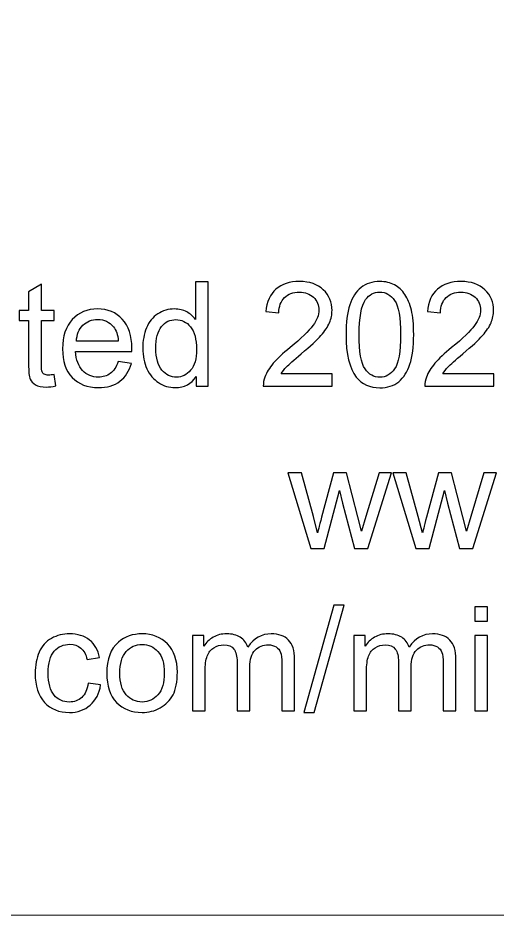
# Model space of a CAD drawing. Header units: millimetres. Extents: x -450 to 450, y -300 to 300.
# Drawn here: x -51.6 to -23.7, y -300 to -247.8 of the extents above; entities that cross this region are included whole.
import ezdxf

# ---------------------------------------------------------------- set-up
doc = ezdxf.new("R2010")
doc.units = ezdxf.units.MM
doc.header["$MEASUREMENT"] = 0
doc.layers.add('Layer 1', color=7, linetype='Continuous')

msp = doc.modelspace()

# ---------------------------------------------------------------- linework, layer by layer
at = {"layer": 'Layer 1', "color": 250, "lineweight": 20}
msp.add_lwpolyline([(-450, -300), (450, -300), (450, 300), (-450, 300), (-450, -300)], close=True, dxfattribs=at)
at = {"layer": 'Layer 1', "color": 250}
for points, knots in [([(-49.4723, -268.5272), (-49.4723, -268.5272), (-49.3707, -269.1847), (-49.3707, -269.1847), (-49.3707, -269.1847), (-49.5795, -269.2285), (-49.7672, -269.2511), (-49.9309, -269.2511), (-49.9309, -269.2511), (-50.2004, -269.2511), (-50.4092, -269.2087), (-50.5588, -269.1227), (-50.5588, -269.1227), (-50.707, -269.0366), (-50.8114, -268.9251), (-50.8721, -268.7854), (-50.8721, -268.7854), (-50.9328, -268.6457), (-50.9624, -268.3522), (-50.9624, -267.9049), (-50.9624, -267.9049), (-50.9624, -267.9049), (-50.9624, -265.3733), (-50.9624, -265.3733), (-50.9624, -265.3733), (-50.9624, -265.3733), (-51.5127, -265.3733), (-51.5127, -265.3733), (-51.5127, -265.3733), (-51.5127, -265.3733), (-51.5127, -264.7976), (-51.5127, -264.7976), (-51.5127, -264.7976), (-51.5127, -264.7976), (-50.9624, -264.7976), (-50.9624, -264.7976), (-50.9624, -264.7976), (-50.9624, -264.7976), (-50.9624, -263.711), (-50.9624, -263.711), (-50.9624, -263.711), (-50.9624, -263.711), (-50.2173, -263.2637), (-50.2173, -263.2637), (-50.2173, -263.2637), (-50.2173, -263.2637), (-50.2173, -264.7976), (-50.2173, -264.7976), (-50.2173, -264.7976), (-50.2173, -264.7976), (-49.4723, -264.7976), (-49.4723, -264.7976), (-49.4723, -264.7976), (-49.4723, -264.7976), (-49.4723, -265.3733), (-49.4723, -265.3733), (-49.4723, -265.3733), (-49.4723, -265.3733), (-50.2173, -265.3733), (-50.2173, -265.3733), (-50.2173, -265.3733), (-50.2173, -265.3733), (-50.2173, -267.9472), (-50.2173, -267.9472), (-50.2173, -267.9472), (-50.2173, -268.1603), (-50.2046, -268.2972), (-50.1778, -268.3578), (-50.1778, -268.3578), (-50.1524, -268.4185), (-50.1101, -268.4665), (-50.0508, -268.5032), (-50.0508, -268.5032), (-49.9915, -268.5385), (-49.9069, -268.5568), (-49.7968, -268.5568), (-49.7968, -268.5568), (-49.715, -268.5568), (-49.6063, -268.5469), (-49.4723, -268.5272)], [0, 0, 0, 0, 0.047619, 0.047619, 0.047619, 0.047619, 0.0952381, 0.0952381, 0.0952381, 0.0952381, 0.1428571, 0.1428571, 0.1428571, 0.1428571, 0.1904762, 0.1904762, 0.1904762, 0.1904762, 0.2380952, 0.2380952, 0.2380952, 0.2380952, 0.2857143, 0.2857143, 0.2857143, 0.2857143, 0.3333333, 0.3333333, 0.3333333, 0.3333333, 0.3809524, 0.3809524, 0.3809524, 0.3809524, 0.4285714, 0.4285714, 0.4285714, 0.4285714, 0.4761905, 0.4761905, 0.4761905, 0.4761905, 0.5238095, 0.5238095, 0.5238095, 0.5238095, 0.5714286, 0.5714286, 0.5714286, 0.5714286, 0.6190476, 0.6190476, 0.6190476, 0.6190476, 0.6666667, 0.6666667, 0.6666667, 0.6666667, 0.7142857, 0.7142857, 0.7142857, 0.7142857, 0.7619048, 0.7619048, 0.7619048, 0.7619048, 0.8095238, 0.8095238, 0.8095238, 0.8095238, 0.8571429, 0.8571429, 0.8571429, 0.8571429, 0.9047619, 0.9047619, 0.9047619, 0.9047619, 1, 1, 1, 1]), ([(-41.1919, -269.1918), (-41.1919, -269.1918), (-41.1919, -268.6344), (-41.1919, -268.6344), (-41.1919, -268.6344), (-41.4698, -269.0676), (-41.8791, -269.2849), (-42.4195, -269.2849), (-42.4195, -269.2849), (-42.7695, -269.2849), (-43.0912, -269.189), (-43.3833, -268.9957), (-43.3833, -268.9957), (-43.6768, -268.8037), (-43.904, -268.5342), (-44.0663, -268.1899), (-44.0663, -268.1899), (-44.2272, -267.8442), (-44.3076, -267.4477), (-44.3076, -266.9989), (-44.3076, -266.9989), (-44.3076, -266.5615), (-44.2342, -266.165), (-44.0889, -265.8079), (-44.0889, -265.8079), (-43.9421, -265.4523), (-43.7234, -265.1786), (-43.4313, -264.9895), (-43.4313, -264.9895), (-43.1406, -264.799), (-42.8132, -264.7044), (-42.4534, -264.7044), (-42.4534, -264.7044), (-42.1881, -264.7044), (-41.9524, -264.7609), (-41.7464, -264.8724), (-41.7464, -264.8724), (-41.5404, -264.9839), (-41.3725, -265.1306), (-41.2427, -265.3098), (-41.2427, -265.3098), (-41.2427, -265.3098), (-41.2427, -263.1296), (-41.2427, -263.1296), (-41.2427, -263.1296), (-41.2427, -263.1296), (-40.4976, -263.1296), (-40.4976, -263.1296), (-40.4976, -263.1296), (-40.4976, -263.1296), (-40.4976, -269.1918), (-40.4976, -269.1918), (-40.4976, -269.1918), (-40.4976, -269.1918), (-41.1919, -269.1918), (-41.1919, -269.1918)], [0, 0, 0, 0, 0.0666667, 0.0666667, 0.0666667, 0.0666667, 0.1333333, 0.1333333, 0.1333333, 0.1333333, 0.2, 0.2, 0.2, 0.2, 0.2666667, 0.2666667, 0.2666667, 0.2666667, 0.3333333, 0.3333333, 0.3333333, 0.3333333, 0.4, 0.4, 0.4, 0.4, 0.4666667, 0.4666667, 0.4666667, 0.4666667, 0.5333333, 0.5333333, 0.5333333, 0.5333333, 0.6, 0.6, 0.6, 0.6, 0.6666667, 0.6666667, 0.6666667, 0.6666667, 0.7333333, 0.7333333, 0.7333333, 0.7333333, 0.8, 0.8, 0.8, 0.8, 0.8666667, 0.8666667, 0.8666667, 0.8666667, 1, 1, 1, 1]), ([(-33.267, -268.4806), (-33.267, -268.4806), (-33.267, -269.1918), (-33.267, -269.1918), (-33.267, -269.1918), (-33.267, -269.1918), (-37.2803, -269.1918), (-37.2803, -269.1918), (-37.2803, -269.1918), (-37.2859, -269.0126), (-37.2563, -268.8404), (-37.1928, -268.6739), (-37.1928, -268.6739), (-37.0898, -268.4016), (-36.9247, -268.1321), (-36.6975, -267.8682), (-36.6975, -267.8682), (-36.4703, -267.6043), (-36.1457, -267.2995), (-35.7238, -266.9538), (-35.7238, -266.9538), (-35.0676, -266.4133), (-34.6217, -265.9857), (-34.3889, -265.6697), (-34.3889, -265.6697), (-34.1546, -265.3536), (-34.0375, -265.0544), (-34.0375, -264.7722), (-34.0375, -264.7722), (-34.0375, -264.4773), (-34.1434, -264.2289), (-34.355, -264.0257), (-34.355, -264.0257), (-34.5667, -263.8239), (-34.8433, -263.7223), (-35.1833, -263.7223), (-35.1833, -263.7223), (-35.5432, -263.7223), (-35.831, -263.8296), (-36.0469, -264.044), (-36.0469, -264.044), (-36.2629, -264.2571), (-36.3715, -264.5535), (-36.3743, -264.933), (-36.3743, -264.933), (-36.3743, -264.933), (-37.1363, -264.8568), (-37.1363, -264.8568), (-37.1363, -264.8568), (-37.0841, -264.2868), (-36.8866, -263.8521), (-36.5451, -263.553), (-36.5451, -263.553), (-36.2022, -263.2538), (-35.7436, -263.1042), (-35.1664, -263.1042), (-35.1664, -263.1042), (-34.585, -263.1042), (-34.1236, -263.2651), (-33.7849, -263.5883), (-33.7849, -263.5883), (-33.4449, -263.9114), (-33.2755, -264.3122), (-33.2755, -264.7891), (-33.2755, -264.7891), (-33.2755, -265.0318), (-33.3249, -265.2703), (-33.4251, -265.5046), (-33.4251, -265.5046), (-33.5239, -265.7402), (-33.689, -265.9872), (-33.919, -266.2468), (-33.919, -266.2468), (-34.1504, -266.505), (-34.5328, -266.862), (-35.0662, -267.3136), (-35.0662, -267.3136), (-35.5135, -267.689), (-35.8014, -267.943), (-35.9284, -268.077), (-35.9284, -268.077), (-36.0554, -268.2111), (-36.1598, -268.3451), (-36.2431, -268.4806), (-36.2431, -268.4806), (-36.2431, -268.4806), (-33.267, -268.4806), (-33.267, -268.4806)], [0, 0, 0, 0, 0.0434783, 0.0434783, 0.0434783, 0.0434783, 0.0869565, 0.0869565, 0.0869565, 0.0869565, 0.1304348, 0.1304348, 0.1304348, 0.1304348, 0.173913, 0.173913, 0.173913, 0.173913, 0.2173913, 0.2173913, 0.2173913, 0.2173913, 0.2608696, 0.2608696, 0.2608696, 0.2608696, 0.3043478, 0.3043478, 0.3043478, 0.3043478, 0.3478261, 0.3478261, 0.3478261, 0.3478261, 0.3913043, 0.3913043, 0.3913043, 0.3913043, 0.4347826, 0.4347826, 0.4347826, 0.4347826, 0.4782609, 0.4782609, 0.4782609, 0.4782609, 0.5217391, 0.5217391, 0.5217391, 0.5217391, 0.5652174, 0.5652174, 0.5652174, 0.5652174, 0.6086957, 0.6086957, 0.6086957, 0.6086957, 0.6521739, 0.6521739, 0.6521739, 0.6521739, 0.6956522, 0.6956522, 0.6956522, 0.6956522, 0.7391304, 0.7391304, 0.7391304, 0.7391304, 0.7826087, 0.7826087, 0.7826087, 0.7826087, 0.826087, 0.826087, 0.826087, 0.826087, 0.8695652, 0.8695652, 0.8695652, 0.8695652, 0.9130435, 0.9130435, 0.9130435, 0.9130435, 1, 1, 1, 1]), ([(-32.4613, -266.2002), (-32.4613, -265.4848), (-32.3879, -264.9062), (-32.2412, -264.4688), (-32.2412, -264.4688), (-32.093, -264.0299), (-31.8743, -263.6927), (-31.5836, -263.457), (-31.5836, -263.457), (-31.2943, -263.2214), (-30.9288, -263.1042), (-30.4886, -263.1042), (-30.4886, -263.1042), (-30.164, -263.1042), (-29.879, -263.1692), (-29.632, -263.3004), (-29.632, -263.3004), (-29.3865, -263.4316), (-29.1833, -263.6207), (-29.0252, -263.8677), (-29.0252, -263.8677), (-28.8672, -264.1132), (-28.743, -264.4138), (-28.6527, -264.7679), (-28.6527, -264.7679), (-28.561, -265.1221), (-28.5158, -265.6005), (-28.5158, -266.2002), (-28.5158, -266.2002), (-28.5158, -266.9114), (-28.5892, -267.4872), (-28.7345, -267.9246), (-28.7345, -267.9246), (-28.8799, -268.3635), (-29.0986, -268.7007), (-29.3893, -268.9378), (-29.3893, -268.9378), (-29.6786, -269.1749), (-30.0455, -269.2934), (-30.4886, -269.2934), (-30.4886, -269.2934), (-31.0713, -269.2934), (-31.53, -269.086), (-31.863, -268.6697), (-31.863, -268.6697), (-32.2623, -268.1617), (-32.4613, -267.339), (-32.4613, -266.2002)], [0, 0, 0, 0, 0.0769231, 0.0769231, 0.0769231, 0.0769231, 0.1538462, 0.1538462, 0.1538462, 0.1538462, 0.2307692, 0.2307692, 0.2307692, 0.2307692, 0.3076923, 0.3076923, 0.3076923, 0.3076923, 0.3846154, 0.3846154, 0.3846154, 0.3846154, 0.4615385, 0.4615385, 0.4615385, 0.4615385, 0.5384615, 0.5384615, 0.5384615, 0.5384615, 0.6153846, 0.6153846, 0.6153846, 0.6153846, 0.6923077, 0.6923077, 0.6923077, 0.6923077, 0.7692308, 0.7692308, 0.7692308, 0.7692308, 0.8461538, 0.8461538, 0.8461538, 0.8461538, 1, 1, 1, 1]), ([(-23.8492, -268.4806), (-23.8492, -268.4806), (-23.8492, -269.1918), (-23.8492, -269.1918), (-23.8492, -269.1918), (-23.8492, -269.1918), (-27.8625, -269.1918), (-27.8625, -269.1918), (-27.8625, -269.1918), (-27.8681, -269.0126), (-27.8385, -268.8404), (-27.775, -268.6739), (-27.775, -268.6739), (-27.672, -268.4016), (-27.5069, -268.1321), (-27.2797, -267.8682), (-27.2797, -267.8682), (-27.0525, -267.6043), (-26.7279, -267.2995), (-26.306, -266.9538), (-26.306, -266.9538), (-25.6498, -266.4133), (-25.2039, -265.9857), (-24.9711, -265.6697), (-24.9711, -265.6697), (-24.7368, -265.3536), (-24.6197, -265.0544), (-24.6197, -264.7722), (-24.6197, -264.7722), (-24.6197, -264.4773), (-24.7256, -264.2289), (-24.9372, -264.0257), (-24.9372, -264.0257), (-25.1489, -263.8239), (-25.4255, -263.7223), (-25.7655, -263.7223), (-25.7655, -263.7223), (-26.1254, -263.7223), (-26.4132, -263.8296), (-26.6291, -264.044), (-26.6291, -264.044), (-26.8451, -264.2571), (-26.9537, -264.5535), (-26.9565, -264.933), (-26.9565, -264.933), (-26.9565, -264.933), (-27.7185, -264.8568), (-27.7185, -264.8568), (-27.7185, -264.8568), (-27.6663, -264.2868), (-27.4688, -263.8521), (-27.1273, -263.553), (-27.1273, -263.553), (-26.7844, -263.2538), (-26.3258, -263.1042), (-25.7486, -263.1042), (-25.7486, -263.1042), (-25.1672, -263.1042), (-24.7058, -263.2651), (-24.3671, -263.5883), (-24.3671, -263.5883), (-24.0271, -263.9114), (-23.8577, -264.3122), (-23.8577, -264.7891), (-23.8577, -264.7891), (-23.8577, -265.0318), (-23.9071, -265.2703), (-24.0073, -265.5046), (-24.0073, -265.5046), (-24.1061, -265.7402), (-24.2712, -265.9872), (-24.5012, -266.2468), (-24.5012, -266.2468), (-24.7326, -266.505), (-25.115, -266.862), (-25.6484, -267.3136), (-25.6484, -267.3136), (-26.0957, -267.689), (-26.3836, -267.943), (-26.5106, -268.077), (-26.5106, -268.077), (-26.6376, -268.2111), (-26.742, -268.3451), (-26.8253, -268.4806), (-26.8253, -268.4806), (-26.8253, -268.4806), (-23.8492, -268.4806), (-23.8492, -268.4806)], [0, 0, 0, 0, 0.0434783, 0.0434783, 0.0434783, 0.0434783, 0.0869565, 0.0869565, 0.0869565, 0.0869565, 0.1304348, 0.1304348, 0.1304348, 0.1304348, 0.173913, 0.173913, 0.173913, 0.173913, 0.2173913, 0.2173913, 0.2173913, 0.2173913, 0.2608696, 0.2608696, 0.2608696, 0.2608696, 0.3043478, 0.3043478, 0.3043478, 0.3043478, 0.3478261, 0.3478261, 0.3478261, 0.3478261, 0.3913043, 0.3913043, 0.3913043, 0.3913043, 0.4347826, 0.4347826, 0.4347826, 0.4347826, 0.4782609, 0.4782609, 0.4782609, 0.4782609, 0.5217391, 0.5217391, 0.5217391, 0.5217391, 0.5652174, 0.5652174, 0.5652174, 0.5652174, 0.6086957, 0.6086957, 0.6086957, 0.6086957, 0.6521739, 0.6521739, 0.6521739, 0.6521739, 0.6956522, 0.6956522, 0.6956522, 0.6956522, 0.7391304, 0.7391304, 0.7391304, 0.7391304, 0.7826087, 0.7826087, 0.7826087, 0.7826087, 0.826087, 0.826087, 0.826087, 0.826087, 0.8695652, 0.8695652, 0.8695652, 0.8695652, 0.9130435, 0.9130435, 0.9130435, 0.9130435, 1, 1, 1, 1]), ([(-31.6993, -266.2031), (-31.6993, -267.2007), (-31.5836, -267.8639), (-31.3507, -268.1913), (-31.3507, -268.1913), (-31.1179, -268.5201), (-30.83, -268.6838), (-30.4886, -268.6838), (-30.4886, -268.6838), (-30.1471, -268.6838), (-29.8592, -268.5187), (-29.6264, -268.1899), (-29.6264, -268.1899), (-29.3935, -267.8597), (-29.2778, -267.1979), (-29.2778, -266.2031), (-29.2778, -266.2031), (-29.2778, -265.2054), (-29.3935, -264.5422), (-29.6264, -264.2148), (-29.6264, -264.2148), (-29.8578, -263.886), (-30.1485, -263.7223), (-30.497, -263.7223), (-30.497, -263.7223), (-30.8385, -263.7223), (-31.1123, -263.8677), (-31.3169, -264.1569), (-31.3169, -264.1569), (-31.5723, -264.5252), (-31.6993, -265.2082), (-31.6993, -266.2031)], [0, 0, 0, 0, 0.1111111, 0.1111111, 0.1111111, 0.1111111, 0.2222222, 0.2222222, 0.2222222, 0.2222222, 0.3333333, 0.3333333, 0.3333333, 0.3333333, 0.4444444, 0.4444444, 0.4444444, 0.4444444, 0.5555556, 0.5555556, 0.5555556, 0.5555556, 0.6666667, 0.6666667, 0.6666667, 0.6666667, 0.7777778, 0.7777778, 0.7777778, 0.7777778, 1, 1, 1, 1]), ([(-45.7399, -267.7694), (-45.7399, -267.7694), (-44.9694, -267.871), (-44.9694, -267.871), (-44.9694, -267.871), (-45.0894, -268.3183), (-45.3137, -268.6669), (-45.6411, -268.9138), (-45.6411, -268.9138), (-45.9685, -269.1608), (-46.3862, -269.2849), (-46.8956, -269.2849), (-46.8956, -269.2849), (-47.5362, -269.2849), (-48.0442, -269.0874), (-48.4196, -268.6923), (-48.4196, -268.6923), (-48.795, -268.2986), (-48.9826, -267.744), (-48.9826, -267.0314), (-48.9826, -267.0314), (-48.9826, -266.2948), (-48.7935, -265.7219), (-48.414, -265.3155), (-48.414, -265.3155), (-48.0344, -264.9076), (-47.5419, -264.7044), (-46.9365, -264.7044), (-46.9365, -264.7044), (-46.3509, -264.7044), (-45.8725, -264.9034), (-45.5014, -265.3028), (-45.5014, -265.3028), (-45.1303, -265.7021), (-44.944, -266.2637), (-44.944, -266.9876), (-44.944, -266.9876), (-44.944, -267.0314), (-44.9454, -267.0977), (-44.9482, -267.1852), (-44.9482, -267.1852), (-44.9482, -267.1852), (-48.2206, -267.1852), (-48.2206, -267.1852), (-48.2206, -267.1852), (-48.1924, -267.6664), (-48.0569, -268.0361), (-47.8114, -268.2915), (-47.8114, -268.2915), (-47.5673, -268.5469), (-47.2611, -268.6753), (-46.8956, -268.6753), (-46.8956, -268.6753), (-46.6232, -268.6753), (-46.3904, -268.6034), (-46.1985, -268.4594), (-46.1985, -268.4594), (-46.0052, -268.3155), (-45.8528, -268.0855), (-45.7399, -267.7694)], [0, 0, 0, 0, 0.0625, 0.0625, 0.0625, 0.0625, 0.125, 0.125, 0.125, 0.125, 0.1875, 0.1875, 0.1875, 0.1875, 0.25, 0.25, 0.25, 0.25, 0.3125, 0.3125, 0.3125, 0.3125, 0.375, 0.375, 0.375, 0.375, 0.4375, 0.4375, 0.4375, 0.4375, 0.5, 0.5, 0.5, 0.5, 0.5625, 0.5625, 0.5625, 0.5625, 0.625, 0.625, 0.625, 0.625, 0.6875, 0.6875, 0.6875, 0.6875, 0.75, 0.75, 0.75, 0.75, 0.8125, 0.8125, 0.8125, 0.8125, 0.875, 0.875, 0.875, 0.875, 1, 1, 1, 1]), ([(-48.1783, -266.5756), (-48.1783, -266.5756), (-45.7314, -266.5756), (-45.7314, -266.5756), (-45.7314, -266.5756), (-45.7639, -266.2059), (-45.8584, -265.9293), (-46.0122, -265.7444), (-46.0122, -265.7444), (-46.2479, -265.458), (-46.5555, -265.3141), (-46.9323, -265.3141), (-46.9323, -265.3141), (-47.2738, -265.3141), (-47.5602, -265.4284), (-47.7931, -265.657), (-47.7931, -265.657), (-48.0245, -265.8856), (-48.1529, -266.1918), (-48.1783, -266.5756)], [0, 0, 0, 0, 0.1666667, 0.1666667, 0.1666667, 0.1666667, 0.3333333, 0.3333333, 0.3333333, 0.3333333, 0.5, 0.5, 0.5, 0.5, 0.6666667, 0.6666667, 0.6666667, 0.6666667, 1, 1, 1, 1]), ([(-43.5456, -267.0003), (-43.5456, -267.562), (-43.4271, -267.9811), (-43.1886, -268.2591), (-43.1886, -268.2591), (-42.9515, -268.537), (-42.6707, -268.6753), (-42.3476, -268.6753), (-42.3476, -268.6753), (-42.0216, -268.6753), (-41.745, -268.5427), (-41.5164, -268.2774), (-41.5164, -268.2774), (-41.2892, -268.0121), (-41.1749, -267.6071), (-41.1749, -267.0624), (-41.1749, -267.0624), (-41.1749, -266.4641), (-41.2906, -266.0238), (-41.5235, -265.743), (-41.5235, -265.743), (-41.7549, -265.4622), (-42.0413, -265.3225), (-42.3814, -265.3225), (-42.3814, -265.3225), (-42.713, -265.3225), (-42.9896, -265.4566), (-43.2126, -265.7261), (-43.2126, -265.7261), (-43.4341, -265.9956), (-43.5456, -266.4204), (-43.5456, -267.0003)], [0, 0, 0, 0, 0.1111111, 0.1111111, 0.1111111, 0.1111111, 0.2222222, 0.2222222, 0.2222222, 0.2222222, 0.3333333, 0.3333333, 0.3333333, 0.3333333, 0.4444444, 0.4444444, 0.4444444, 0.4444444, 0.5555556, 0.5555556, 0.5555556, 0.5555556, 0.6666667, 0.6666667, 0.6666667, 0.6666667, 0.7777778, 0.7777778, 0.7777778, 0.7777778, 1, 1, 1, 1]), ([(-34.5145, -278.6505), (-34.5145, -278.6505), (-35.8423, -274.2563), (-35.8423, -274.2563), (-35.8423, -274.2563), (-35.8423, -274.2563), (-35.0634, -274.2563), (-35.0634, -274.2563), (-35.0634, -274.2563), (-35.0634, -274.2563), (-34.3621, -276.7921), (-34.3621, -276.7921), (-34.3621, -276.7921), (-34.3621, -276.7921), (-34.1137, -277.7361), (-34.1137, -277.7361), (-34.1137, -277.7361), (-34.1038, -277.6895), (-34.0276, -277.3876), (-33.8865, -276.8302), (-33.8865, -276.8302), (-33.8865, -276.8302), (-33.1908, -274.2563), (-33.1908, -274.2563), (-33.1908, -274.2563), (-33.1908, -274.2563), (-32.4274, -274.2563), (-32.4274, -274.2563), (-32.4274, -274.2563), (-32.4274, -274.2563), (-31.7656, -276.8076), (-31.7656, -276.8076), (-31.7656, -276.8076), (-31.7656, -276.8076), (-31.5497, -277.6444), (-31.5497, -277.6444), (-31.5497, -277.6444), (-31.5497, -277.6444), (-31.2971, -276.7963), (-31.2971, -276.7963), (-31.2971, -276.7963), (-31.2971, -276.7963), (-30.5379, -274.2563), (-30.5379, -274.2563), (-30.5379, -274.2563), (-30.5379, -274.2563), (-29.814, -274.2563), (-29.814, -274.2563), (-29.814, -274.2563), (-29.814, -274.2563), (-31.1927, -278.6505), (-31.1927, -278.6505), (-31.1927, -278.6505), (-31.1927, -278.6505), (-31.9632, -278.6505), (-31.9632, -278.6505), (-31.9632, -278.6505), (-31.9632, -278.6505), (-32.6603, -276.0216), (-32.6603, -276.0216), (-32.6603, -276.0216), (-32.6603, -276.0216), (-32.8367, -275.2695), (-32.8367, -275.2695), (-32.8367, -275.2695), (-32.8367, -275.2695), (-33.7257, -278.6505), (-33.7257, -278.6505), (-33.7257, -278.6505), (-33.7257, -278.6505), (-34.5145, -278.6505), (-34.5145, -278.6505)], [0, 0, 0, 0, 0.0526316, 0.0526316, 0.0526316, 0.0526316, 0.1052632, 0.1052632, 0.1052632, 0.1052632, 0.1578947, 0.1578947, 0.1578947, 0.1578947, 0.2105263, 0.2105263, 0.2105263, 0.2105263, 0.2631579, 0.2631579, 0.2631579, 0.2631579, 0.3157895, 0.3157895, 0.3157895, 0.3157895, 0.3684211, 0.3684211, 0.3684211, 0.3684211, 0.4210526, 0.4210526, 0.4210526, 0.4210526, 0.4736842, 0.4736842, 0.4736842, 0.4736842, 0.5263158, 0.5263158, 0.5263158, 0.5263158, 0.5789474, 0.5789474, 0.5789474, 0.5789474, 0.6315789, 0.6315789, 0.6315789, 0.6315789, 0.6842105, 0.6842105, 0.6842105, 0.6842105, 0.7368421, 0.7368421, 0.7368421, 0.7368421, 0.7894737, 0.7894737, 0.7894737, 0.7894737, 0.8421053, 0.8421053, 0.8421053, 0.8421053, 0.8947368, 0.8947368, 0.8947368, 0.8947368, 1, 1, 1, 1]), ([(-28.4001, -278.6505), (-28.4001, -278.6505), (-29.7279, -274.2563), (-29.7279, -274.2563), (-29.7279, -274.2563), (-29.7279, -274.2563), (-28.949, -274.2563), (-28.949, -274.2563), (-28.949, -274.2563), (-28.949, -274.2563), (-28.2477, -276.7921), (-28.2477, -276.7921), (-28.2477, -276.7921), (-28.2477, -276.7921), (-27.9993, -277.7361), (-27.9993, -277.7361), (-27.9993, -277.7361), (-27.9894, -277.6895), (-27.9132, -277.3876), (-27.7721, -276.8302), (-27.7721, -276.8302), (-27.7721, -276.8302), (-27.0764, -274.2563), (-27.0764, -274.2563), (-27.0764, -274.2563), (-27.0764, -274.2563), (-26.313, -274.2563), (-26.313, -274.2563), (-26.313, -274.2563), (-26.313, -274.2563), (-25.6512, -276.8076), (-25.6512, -276.8076), (-25.6512, -276.8076), (-25.6512, -276.8076), (-25.4353, -277.6444), (-25.4353, -277.6444), (-25.4353, -277.6444), (-25.4353, -277.6444), (-25.1827, -276.7963), (-25.1827, -276.7963), (-25.1827, -276.7963), (-25.1827, -276.7963), (-24.4235, -274.2563), (-24.4235, -274.2563), (-24.4235, -274.2563), (-24.4235, -274.2563), (-23.6996, -274.2563), (-23.6996, -274.2563), (-23.6996, -274.2563), (-23.6996, -274.2563), (-25.0783, -278.6505), (-25.0783, -278.6505), (-25.0783, -278.6505), (-25.0783, -278.6505), (-25.8488, -278.6505), (-25.8488, -278.6505), (-25.8488, -278.6505), (-25.8488, -278.6505), (-26.5459, -276.0216), (-26.5459, -276.0216), (-26.5459, -276.0216), (-26.5459, -276.0216), (-26.7223, -275.2695), (-26.7223, -275.2695), (-26.7223, -275.2695), (-26.7223, -275.2695), (-27.6113, -278.6505), (-27.6113, -278.6505), (-27.6113, -278.6505), (-27.6113, -278.6505), (-28.4001, -278.6505), (-28.4001, -278.6505)], [0, 0, 0, 0, 0.0526316, 0.0526316, 0.0526316, 0.0526316, 0.1052632, 0.1052632, 0.1052632, 0.1052632, 0.1578947, 0.1578947, 0.1578947, 0.1578947, 0.2105263, 0.2105263, 0.2105263, 0.2105263, 0.2631579, 0.2631579, 0.2631579, 0.2631579, 0.3157895, 0.3157895, 0.3157895, 0.3157895, 0.3684211, 0.3684211, 0.3684211, 0.3684211, 0.4210526, 0.4210526, 0.4210526, 0.4210526, 0.4736842, 0.4736842, 0.4736842, 0.4736842, 0.5263158, 0.5263158, 0.5263158, 0.5263158, 0.5789474, 0.5789474, 0.5789474, 0.5789474, 0.6315789, 0.6315789, 0.6315789, 0.6315789, 0.6842105, 0.6842105, 0.6842105, 0.6842105, 0.7368421, 0.7368421, 0.7368421, 0.7368421, 0.7894737, 0.7894737, 0.7894737, 0.7894737, 0.8421053, 0.8421053, 0.8421053, 0.8421053, 0.8947368, 0.8947368, 0.8947368, 0.8947368, 1, 1, 1, 1]), ([(-34.9232, -288.2108), (-34.9232, -288.2108), (-33.1621, -281.9454), (-33.1621, -281.9454), (-33.1621, -281.9454), (-33.1621, -281.9454), (-32.5624, -281.9454), (-32.5624, -281.9454), (-32.5624, -281.9454), (-32.5624, -281.9454), (-34.3235, -288.2108), (-34.3235, -288.2108), (-34.3235, -288.2108), (-34.3235, -288.2108), (-34.9232, -288.2108), (-34.9232, -288.2108)], [0, 0, 0, 0, 0.2, 0.2, 0.2, 0.2, 0.4, 0.4, 0.4, 0.4, 0.6, 0.6, 0.6, 0.6, 1, 1, 1, 1]), ([(-24.9593, -282.8937), (-24.9593, -282.8937), (-24.9593, -282.047), (-24.9593, -282.047), (-24.9593, -282.047), (-24.9593, -282.047), (-24.2142, -282.047), (-24.2142, -282.047), (-24.2142, -282.047), (-24.2142, -282.047), (-24.2142, -282.8937), (-24.2142, -282.8937), (-24.2142, -282.8937), (-24.2142, -282.8937), (-24.9593, -282.8937), (-24.9593, -282.8937)], [0, 0, 0, 0, 0.2, 0.2, 0.2, 0.2, 0.4, 0.4, 0.4, 0.4, 0.6, 0.6, 0.6, 0.6, 1, 1, 1, 1]), ([(-47.4893, -286.5005), (-47.4893, -286.5005), (-46.7612, -286.6021), (-46.7612, -286.6021), (-46.7612, -286.6021), (-46.8416, -287.1031), (-47.0448, -287.494), (-47.3736, -287.7776), (-47.3736, -287.7776), (-47.7024, -288.0612), (-48.1074, -288.2023), (-48.5857, -288.2023), (-48.5857, -288.2023), (-49.1854, -288.2023), (-49.6681, -288.0062), (-50.0321, -287.6139), (-50.0321, -287.6139), (-50.3976, -287.2216), (-50.5796, -286.66), (-50.5796, -285.929), (-50.5796, -285.929), (-50.5796, -285.4549), (-50.5006, -285.0414), (-50.344, -284.6858), (-50.344, -284.6858), (-50.1873, -284.3316), (-49.9489, -284.0649), (-49.6271, -283.8886), (-49.6271, -283.8886), (-49.3068, -283.7107), (-48.9583, -283.6218), (-48.5801, -283.6218), (-48.5801, -283.6218), (-48.1045, -283.6218), (-47.7137, -283.7418), (-47.4117, -283.9831), (-47.4117, -283.9831), (-47.1083, -284.2244), (-46.9136, -284.5673), (-46.8289, -285.0104), (-46.8289, -285.0104), (-46.8289, -285.0104), (-47.5486, -285.1205), (-47.5486, -285.1205), (-47.5486, -285.1205), (-47.6177, -284.8255), (-47.7391, -284.604), (-47.9154, -284.4544), (-47.9154, -284.4544), (-48.0904, -284.3062), (-48.3021, -284.2315), (-48.5504, -284.2315), (-48.5504, -284.2315), (-48.9258, -284.2315), (-49.2306, -284.3655), (-49.4663, -284.6336), (-49.4663, -284.6336), (-49.7005, -284.9031), (-49.8176, -285.3265), (-49.8176, -285.9079), (-49.8176, -285.9079), (-49.8176, -286.4977), (-49.7047, -286.9253), (-49.479, -287.192), (-49.479, -287.192), (-49.2518, -287.4587), (-48.9568, -287.5927), (-48.5942, -287.5927), (-48.5942, -287.5927), (-48.3007, -287.5927), (-48.0566, -287.5038), (-47.8618, -287.3246), (-47.8618, -287.3246), (-47.6657, -287.1468), (-47.5415, -286.8717), (-47.4893, -286.5005)], [0, 0, 0, 0, 0.05, 0.05, 0.05, 0.05, 0.1, 0.1, 0.1, 0.1, 0.15, 0.15, 0.15, 0.15, 0.2, 0.2, 0.2, 0.2, 0.25, 0.25, 0.25, 0.25, 0.3, 0.3, 0.3, 0.3, 0.35, 0.35, 0.35, 0.35, 0.4, 0.4, 0.4, 0.4, 0.45, 0.45, 0.45, 0.45, 0.5, 0.5, 0.5, 0.5, 0.55, 0.55, 0.55, 0.55, 0.6, 0.6, 0.6, 0.6, 0.65, 0.65, 0.65, 0.65, 0.7, 0.7, 0.7, 0.7, 0.75, 0.75, 0.75, 0.75, 0.8, 0.8, 0.8, 0.8, 0.85, 0.85, 0.85, 0.85, 0.9, 0.9, 0.9, 0.9, 1, 1, 1, 1]), ([(-46.4055, -285.9121), (-46.4055, -285.1007), (-46.1797, -284.4996), (-45.7268, -284.1087), (-45.7268, -284.1087), (-45.35, -283.7841), (-44.8885, -283.6218), (-44.3453, -283.6218), (-44.3453, -283.6218), (-43.7427, -283.6218), (-43.2488, -283.8194), (-42.865, -284.2145), (-42.865, -284.2145), (-42.4826, -284.6082), (-42.2907, -285.1543), (-42.2907, -285.85), (-42.2907, -285.85), (-42.2907, -286.4144), (-42.3753, -286.8575), (-42.5447, -287.1807), (-42.5447, -287.1807), (-42.714, -287.5038), (-42.961, -287.755), (-43.2855, -287.9342), (-43.2855, -287.9342), (-43.6087, -288.1134), (-43.9629, -288.2023), (-44.3453, -288.2023), (-44.3453, -288.2023), (-44.9605, -288.2023), (-45.4572, -288.0062), (-45.8368, -287.6125), (-45.8368, -287.6125), (-46.2164, -287.2188), (-46.4055, -286.6515), (-46.4055, -285.9121)], [0, 0, 0, 0, 0.1, 0.1, 0.1, 0.1, 0.2, 0.2, 0.2, 0.2, 0.3, 0.3, 0.3, 0.3, 0.4, 0.4, 0.4, 0.4, 0.5, 0.5, 0.5, 0.5, 0.6, 0.6, 0.6, 0.6, 0.7, 0.7, 0.7, 0.7, 0.8, 0.8, 0.8, 0.8, 1, 1, 1, 1]), ([(-41.4172, -288.1092), (-41.4172, -288.1092), (-41.4172, -283.715), (-41.4172, -283.715), (-41.4172, -283.715), (-41.4172, -283.715), (-40.7483, -283.715), (-40.7483, -283.715), (-40.7483, -283.715), (-40.7483, -283.715), (-40.7483, -284.3359), (-40.7483, -284.3359), (-40.7483, -284.3359), (-40.6115, -284.1214), (-40.428, -283.9478), (-40.1994, -283.818), (-40.1994, -283.818), (-39.9708, -283.6868), (-39.7112, -283.6218), (-39.4191, -283.6218), (-39.4191, -283.6218), (-39.0945, -283.6218), (-38.8278, -283.6896), (-38.6204, -283.8236), (-38.6204, -283.8236), (-38.4129, -283.9591), (-38.2662, -284.1468), (-38.1815, -284.3895), (-38.1815, -284.3895), (-37.8316, -283.8773), (-37.3786, -283.6218), (-36.8198, -283.6218), (-36.8198, -283.6218), (-36.3823, -283.6218), (-36.0451, -283.7418), (-35.8108, -283.9831), (-35.8108, -283.9831), (-35.5752, -284.2244), (-35.4566, -284.5955), (-35.4566, -285.0965), (-35.4566, -285.0965), (-35.4566, -285.0965), (-35.4566, -288.1092), (-35.4566, -288.1092), (-35.4566, -288.1092), (-35.4566, -288.1092), (-36.2017, -288.1092), (-36.2017, -288.1092), (-36.2017, -288.1092), (-36.2017, -288.1092), (-36.2017, -285.3434), (-36.2017, -285.3434), (-36.2017, -285.3434), (-36.2017, -285.0471), (-36.2271, -284.8326), (-36.2751, -284.7014), (-36.2751, -284.7014), (-36.3231, -284.5701), (-36.4106, -284.4657), (-36.539, -284.3853), (-36.539, -284.3853), (-36.666, -284.3048), (-36.8155, -284.2653), (-36.9863, -284.2653), (-36.9863, -284.2653), (-37.2967, -284.2653), (-37.5536, -284.3683), (-37.7582, -284.5729), (-37.7582, -284.5729), (-37.9628, -284.779), (-38.0644, -285.1078), (-38.0644, -285.5593), (-38.0644, -285.5593), (-38.0644, -285.5593), (-38.0644, -288.1092), (-38.0644, -288.1092), (-38.0644, -288.1092), (-38.0644, -288.1092), (-38.8095, -288.1092), (-38.8095, -288.1092), (-38.8095, -288.1092), (-38.8095, -288.1092), (-38.8095, -285.2573), (-38.8095, -285.2573), (-38.8095, -285.2573), (-38.8095, -284.9271), (-38.8701, -284.6788), (-38.9915, -284.5137), (-38.9915, -284.5137), (-39.1128, -284.3486), (-39.3118, -284.2653), (-39.587, -284.2653), (-39.587, -284.2653), (-39.7958, -284.2653), (-39.9891, -284.3204), (-40.1669, -284.4304), (-40.1669, -284.4304), (-40.3447, -284.5405), (-40.4732, -284.7014), (-40.5536, -284.9144), (-40.5536, -284.9144), (-40.6326, -285.1261), (-40.6721, -285.4323), (-40.6721, -285.8317), (-40.6721, -285.8317), (-40.6721, -285.8317), (-40.6721, -288.1092), (-40.6721, -288.1092), (-40.6721, -288.1092), (-40.6721, -288.1092), (-41.4172, -288.1092), (-41.4172, -288.1092)], [0, 0, 0, 0, 0.0344828, 0.0344828, 0.0344828, 0.0344828, 0.0689655, 0.0689655, 0.0689655, 0.0689655, 0.1034483, 0.1034483, 0.1034483, 0.1034483, 0.137931, 0.137931, 0.137931, 0.137931, 0.1724138, 0.1724138, 0.1724138, 0.1724138, 0.2068966, 0.2068966, 0.2068966, 0.2068966, 0.2413793, 0.2413793, 0.2413793, 0.2413793, 0.2758621, 0.2758621, 0.2758621, 0.2758621, 0.3103448, 0.3103448, 0.3103448, 0.3103448, 0.3448276, 0.3448276, 0.3448276, 0.3448276, 0.3793103, 0.3793103, 0.3793103, 0.3793103, 0.4137931, 0.4137931, 0.4137931, 0.4137931, 0.4482759, 0.4482759, 0.4482759, 0.4482759, 0.4827586, 0.4827586, 0.4827586, 0.4827586, 0.5172414, 0.5172414, 0.5172414, 0.5172414, 0.5517241, 0.5517241, 0.5517241, 0.5517241, 0.5862069, 0.5862069, 0.5862069, 0.5862069, 0.6206897, 0.6206897, 0.6206897, 0.6206897, 0.6551724, 0.6551724, 0.6551724, 0.6551724, 0.6896552, 0.6896552, 0.6896552, 0.6896552, 0.7241379, 0.7241379, 0.7241379, 0.7241379, 0.7586207, 0.7586207, 0.7586207, 0.7586207, 0.7931034, 0.7931034, 0.7931034, 0.7931034, 0.8275862, 0.8275862, 0.8275862, 0.8275862, 0.862069, 0.862069, 0.862069, 0.862069, 0.8965517, 0.8965517, 0.8965517, 0.8965517, 0.9310345, 0.9310345, 0.9310345, 0.9310345, 1, 1, 1, 1]), ([(-32.0121, -288.1092), (-32.0121, -288.1092), (-32.0121, -283.715), (-32.0121, -283.715), (-32.0121, -283.715), (-32.0121, -283.715), (-31.3432, -283.715), (-31.3432, -283.715), (-31.3432, -283.715), (-31.3432, -283.715), (-31.3432, -284.3359), (-31.3432, -284.3359), (-31.3432, -284.3359), (-31.2064, -284.1214), (-31.0229, -283.9478), (-30.7943, -283.818), (-30.7943, -283.818), (-30.5657, -283.6868), (-30.3061, -283.6218), (-30.014, -283.6218), (-30.014, -283.6218), (-29.6894, -283.6218), (-29.4227, -283.6896), (-29.2153, -283.8236), (-29.2153, -283.8236), (-29.0078, -283.9591), (-28.8611, -284.1468), (-28.7764, -284.3895), (-28.7764, -284.3895), (-28.4265, -283.8773), (-27.9735, -283.6218), (-27.4147, -283.6218), (-27.4147, -283.6218), (-26.9772, -283.6218), (-26.64, -283.7418), (-26.4057, -283.9831), (-26.4057, -283.9831), (-26.1701, -284.2244), (-26.0515, -284.5955), (-26.0515, -285.0965), (-26.0515, -285.0965), (-26.0515, -285.0965), (-26.0515, -288.1092), (-26.0515, -288.1092), (-26.0515, -288.1092), (-26.0515, -288.1092), (-26.7966, -288.1092), (-26.7966, -288.1092), (-26.7966, -288.1092), (-26.7966, -288.1092), (-26.7966, -285.3434), (-26.7966, -285.3434), (-26.7966, -285.3434), (-26.7966, -285.0471), (-26.822, -284.8326), (-26.87, -284.7014), (-26.87, -284.7014), (-26.918, -284.5701), (-27.0055, -284.4657), (-27.1339, -284.3853), (-27.1339, -284.3853), (-27.2609, -284.3048), (-27.4104, -284.2653), (-27.5812, -284.2653), (-27.5812, -284.2653), (-27.8916, -284.2653), (-28.1485, -284.3683), (-28.3531, -284.5729), (-28.3531, -284.5729), (-28.5577, -284.779), (-28.6593, -285.1078), (-28.6593, -285.5593), (-28.6593, -285.5593), (-28.6593, -285.5593), (-28.6593, -288.1092), (-28.6593, -288.1092), (-28.6593, -288.1092), (-28.6593, -288.1092), (-29.4044, -288.1092), (-29.4044, -288.1092), (-29.4044, -288.1092), (-29.4044, -288.1092), (-29.4044, -285.2573), (-29.4044, -285.2573), (-29.4044, -285.2573), (-29.4044, -284.9271), (-29.465, -284.6788), (-29.5864, -284.5137), (-29.5864, -284.5137), (-29.7077, -284.3486), (-29.9067, -284.2653), (-30.1819, -284.2653), (-30.1819, -284.2653), (-30.3907, -284.2653), (-30.584, -284.3204), (-30.7618, -284.4304), (-30.7618, -284.4304), (-30.9396, -284.5405), (-31.0681, -284.7014), (-31.1485, -284.9144), (-31.1485, -284.9144), (-31.2275, -285.1261), (-31.267, -285.4323), (-31.267, -285.8317), (-31.267, -285.8317), (-31.267, -285.8317), (-31.267, -288.1092), (-31.267, -288.1092), (-31.267, -288.1092), (-31.267, -288.1092), (-32.0121, -288.1092), (-32.0121, -288.1092)], [0, 0, 0, 0, 0.0344828, 0.0344828, 0.0344828, 0.0344828, 0.0689655, 0.0689655, 0.0689655, 0.0689655, 0.1034483, 0.1034483, 0.1034483, 0.1034483, 0.137931, 0.137931, 0.137931, 0.137931, 0.1724138, 0.1724138, 0.1724138, 0.1724138, 0.2068966, 0.2068966, 0.2068966, 0.2068966, 0.2413793, 0.2413793, 0.2413793, 0.2413793, 0.2758621, 0.2758621, 0.2758621, 0.2758621, 0.3103448, 0.3103448, 0.3103448, 0.3103448, 0.3448276, 0.3448276, 0.3448276, 0.3448276, 0.3793103, 0.3793103, 0.3793103, 0.3793103, 0.4137931, 0.4137931, 0.4137931, 0.4137931, 0.4482759, 0.4482759, 0.4482759, 0.4482759, 0.4827586, 0.4827586, 0.4827586, 0.4827586, 0.5172414, 0.5172414, 0.5172414, 0.5172414, 0.5517241, 0.5517241, 0.5517241, 0.5517241, 0.5862069, 0.5862069, 0.5862069, 0.5862069, 0.6206897, 0.6206897, 0.6206897, 0.6206897, 0.6551724, 0.6551724, 0.6551724, 0.6551724, 0.6896552, 0.6896552, 0.6896552, 0.6896552, 0.7241379, 0.7241379, 0.7241379, 0.7241379, 0.7586207, 0.7586207, 0.7586207, 0.7586207, 0.7931034, 0.7931034, 0.7931034, 0.7931034, 0.8275862, 0.8275862, 0.8275862, 0.8275862, 0.862069, 0.862069, 0.862069, 0.862069, 0.8965517, 0.8965517, 0.8965517, 0.8965517, 0.9310345, 0.9310345, 0.9310345, 0.9310345, 1, 1, 1, 1]), ([(-24.9593, -288.1092), (-24.9593, -288.1092), (-24.9593, -283.715), (-24.9593, -283.715), (-24.9593, -283.715), (-24.9593, -283.715), (-24.2142, -283.715), (-24.2142, -283.715), (-24.2142, -283.715), (-24.2142, -283.715), (-24.2142, -288.1092), (-24.2142, -288.1092), (-24.2142, -288.1092), (-24.2142, -288.1092), (-24.9593, -288.1092), (-24.9593, -288.1092)], [0, 0, 0, 0, 0.2, 0.2, 0.2, 0.2, 0.4, 0.4, 0.4, 0.4, 0.6, 0.6, 0.6, 0.6, 1, 1, 1, 1]), ([(-45.6435, -285.9135), (-45.6435, -286.4751), (-45.5207, -286.8956), (-45.2752, -287.1736), (-45.2752, -287.1736), (-45.0282, -287.453), (-44.7192, -287.5927), (-44.3453, -287.5927), (-44.3453, -287.5927), (-43.9756, -287.5927), (-43.6679, -287.453), (-43.421, -287.1722), (-43.421, -287.1722), (-43.1755, -286.8914), (-43.0527, -286.4638), (-43.0527, -285.8895), (-43.0527, -285.8895), (-43.0527, -285.3476), (-43.1769, -284.937), (-43.4238, -284.659), (-43.4238, -284.659), (-43.6708, -284.3796), (-43.9784, -284.2399), (-44.3453, -284.2399), (-44.3453, -284.2399), (-44.7192, -284.2399), (-45.0282, -284.3782), (-45.2752, -284.6562), (-45.2752, -284.6562), (-45.5207, -284.9342), (-45.6435, -285.3533), (-45.6435, -285.9135)], [0, 0, 0, 0, 0.1111111, 0.1111111, 0.1111111, 0.1111111, 0.2222222, 0.2222222, 0.2222222, 0.2222222, 0.3333333, 0.3333333, 0.3333333, 0.3333333, 0.4444444, 0.4444444, 0.4444444, 0.4444444, 0.5555556, 0.5555556, 0.5555556, 0.5555556, 0.6666667, 0.6666667, 0.6666667, 0.6666667, 0.7777778, 0.7777778, 0.7777778, 0.7777778, 1, 1, 1, 1])]:
    msp.add_open_spline(points, degree=3, knots=knots, dxfattribs=at)

doc.saveas('drawing.dxf')
